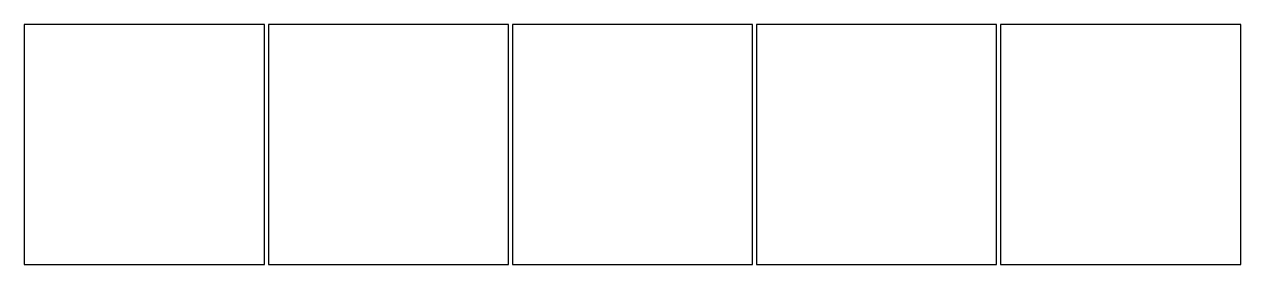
# Model space of a CAD drawing. Header units: inches. Extents: x 0 to 1505, y 0 to 297.
import ezdxf

# ---------------------------------------------------------------- set-up
doc = ezdxf.new("R2010")
doc.units = ezdxf.units.IN
doc.header["$MEASUREMENT"] = 0

msp = doc.modelspace()

# ---------------------------------------------------------------- linework, layer by layer
for points in [[(297, 0), (297, 297), (0, 297), (0, 0)], [(599, 0), (599, 297), (302, 297), (302, 0)], [(901, 0), (901, 297), (604, 297), (604, 0)], [(1203, 0), (1203, 297), (906, 297), (906, 0)], [(1505, 0), (1505, 297), (1208, 297), (1208, 0)]]:
    msp.add_lwpolyline(points, close=True)

doc.saveas('drawing.dxf')
